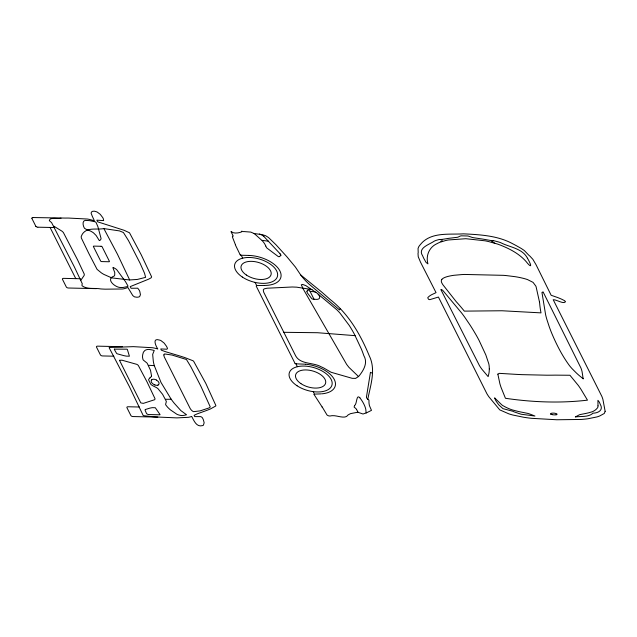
<?xml version="1.0" encoding="UTF-8"?>
<svg xmlns="http://www.w3.org/2000/svg" width="637" height="637" viewBox="0 0 637 637"><rect width="100%" height="100%" fill="white"/><g stroke="black" fill="none" stroke-linecap="round" stroke-linejoin="round"><path stroke-width="0.96" d="M366.171 412.983L365.749 409.113A55.013 29.398 16.1 0 0 363.95 404.264A64.186 34.302 16.1 0 0 359.849 397.783M151.534 375.902L150.507 370.264L147.211 363.297A6.274 3.352 16.1 0 0 146.637 362.74L143.413 360.152A4.594 2.452 16.1 0 1 143.014 359.61L142.545 357.429A52.123 27.853 16.1 0 1 142.68 354.801L143.413 352.165L144.878 350.493A9.236 4.937 16.1 0 1 146.924 349.625L147.824 349.466A5.614 2.994 16.1 0 1 149.408 349.466L151.71 349.864A32.726 17.486 16.1 0 1 152.49 350.047L154.234 350.454L152.665 354.411L153.35 361.553A104.691 55.945 16.1 0 0 154.329 365.686L160.978 382.391L171.146 399.176A104.683 55.937 16.1 0 0 174.339 403.356L180.9 410.634L186.53 414.759L185.16 415.093A32.726 17.486 16.1 0 1 184.547 415.244L182.596 415.547A5.614 2.994 16.1 0 1 180.972 415.475L179.897 415.268A9.236 4.937 16.1 0 1 176.919 414.289L170.294 409.782A52.123 27.853 16.1 0 1 167.475 407.083L165.739 404.869A4.594 2.452 16.1 0 1 165.604 404.336L166.273 401.836A6.274 3.352 16.1 0 0 166.297 401.302L162.594 394.319L157.912 388.602A8.249 4.411 16.1 0 0 156.376 387.559L154.449 386.587A15.344 8.193 16.1 0 1 151.518 384.907L151.28 384.724A3.615 1.927 16.1 0 1 150.81 384.318L148.612 379.947A3.615 1.927 16.1 0 1 148.676 379.556L148.716 379.469A15.009 8.018 16.1 0 1 150.061 377.813M366.968 412.609L371.482 410.355L369.675 406.223A24.333 13.003 16.1 0 1 369.301 405.036L369.03 403.301A62.41 33.347 16.1 0 1 368.982 401.015L368.895 400.028L367.788 399.311C370.495 385.21 376.125 369.779 369.309 355.916C360.438 334.457 348.63 313.866 329.99 299.358A375.4 200.599 16.1 0 0 320.857 291.348L300.688 274.937L295.401 267.046L286.841 256.711L275.98 244.759L268.543 237.561L265.613 235.722L262.125 234.607L254.139 233.556L250.827 232.099L244.186 231.581A10.598 5.661 16.1 0 0 243.374 231.589A4.141 2.214 16.1 0 0 242.801 231.637L241.988 231.215A1.839 0.987 16.1 0 0 241.63 231.215L241.391 231.645A6.752 3.607 16.1 0 0 241.527 231.9C239.695 232.816 233.516 234.129 231.247 231.565A2.118 1.131 16.1 0 0 230.968 231.589L233.253 236.136L232.553 236.303M354.682 405.506C357.054 403.938 356.29 393.674 359.857 397.783M354.554 405.753L354.108 406.987A0.844 0.454 16.1 0 0 354.22 407.178L354.347 407.298A5.757 3.074 16.1 0 0 354.705 407.584L354.984 407.799A7.333 3.918 16.1 0 1 356.569 409.424M340.086 308.889L339.545 309.932L308.738 283.839A68.215 36.452 16.1 0 1 303.347 278.242L300.688 274.937M307.01 291.181L307.281 290.798A9.141 4.881 16.1 0 1 307.982 290.09M80.955 280.121L84.132 275.471A9.483 5.064 16.1 0 0 84.251 274.945A10.033 5.359 16.1 0 0 84.227 274.045L77.491 259.713L63.389 232.561A10.033 5.359 16.1 0 0 62.299 231.462A9.483 5.064 16.1 0 0 61.845 231.096L53.874 226.191M358.504 376.539L348.877 367.286L346.647 364.396L303.204 288.975L301.317 284.787L302.71 284.452L305.911 285.663L315.856 292.407A5.184 2.771 16.1 0 1 316.931 293.06A8.018 4.284 16.1 0 1 318.174 294.183L336.623 309.598A85.31 45.585 16.1 0 1 339.871 312.958L349.211 325.396A225.426 120.457 16.1 0 1 351.664 329.377A212.145 113.362 16.1 0 1 354.419 334.274L361.275 348.845A223.507 119.43 16.1 0 1 362.238 351.242A240.874 128.714 16.1 0 1 363.807 355.597C368.019 362.612 363.838 369.858 359.443 375.496A40.457 21.618 16.1 0 1 358.504 376.539L355.597 378.386L352.205 378.33L331.447 372.374A8.289 4.427 16.1 0 1 329.393 371.275L323.644 367.947A40.967 21.889 16.1 0 0 321.159 366.816C312.807 361.983 299.462 364.921 295.042 354.626L263.67 292.16L263.272 289.851L264.14 288.903L267.086 288.219L292.264 286.992L296.675 287.168L312.034 289.564M99.73 240.595L100.606 239.679A7.222 3.854 16.1 0 0 101.028 238.357L97.923 226.748L96.052 222.44A2.843 1.521 16.1 0 0 95.152 221.787L89.53 220.625A28.108 15.017 16.1 0 0 87.373 220.513C81.831 219.152 82.523 225.092 84.458 228.245C86.616 229.957 89.658 230.315 91.975 231.876A10.112 5.407 16.1 0 1 93.535 232.903L96.147 235.499L99.165 240.38M151.614 379.867L151.98 379.588A3.679 1.967 16.1 0 1 152.426 379.389A3.241 1.736 16.1 0 1 155.452 379.58L156.535 380.082M158.677 384.652L158.318 384.931A3.679 1.967 16.1 0 1 157.872 385.13M150.037 377.805L151.017 376.889A8.249 4.411 16.1 0 0 151.534 375.902M279.571 256.512L280.622 255.644M279.301 256.727L278.377 256.631L267.468 248.462A4.069 2.174 16.1 0 1 266.449 247.482L265.812 246.113M366.594 412.784L363.01 414.01L357.954 412.274A1.067 0.573 16.1 0 0 357.564 412.243L350.477 413.652L347.993 414.982A3.782 2.022 16.1 0 0 347.794 415.308C345.087 419.393 336.742 415.197 332.482 415.698A0.94 0.502 16.1 0 0 332.195 415.642L330.794 415.881A4.276 2.285 16.1 0 1 330.125 415.985L329.321 415.977A1.951 1.043 16.1 0 1 328.708 415.85L327.951 415.555A3.734 1.999 16.1 0 1 327.442 415.276A2.851 1.521 16.1 0 1 326.988 414.942L323.875 409.758A53.269 28.466 16.1 0 0 322.131 406.987L314.097 394.574M440.947 241.933L445.287 240.635A50.331 26.897 16.1 0 1 448.321 239.974L465.854 238.708L485.076 240.81A50.307 26.881 16.1 0 1 488.858 241.63L497.043 243.907A32.224 17.215 16.1 0 1 500.085 244.998C509.68 248.748 519.091 253.661 526.027 261.457C529.952 266.561 532.62 267.978 528.917 260.844A117.741 62.92 16.1 0 0 527.468 258.232M556.133 414.759L555.488 414.838A8.01 4.276 16.1 0 1 553.107 414.783L552.359 414.671M321.709 393.833L321.996 393.809A25.584 13.672 16.1 0 0 334.25 379.397A25.584 13.672 16.1 0 0 306.708 364.34L305.394 364.205M320.929 393.881L315.243 394.088M527.468 258.232C522.444 248.279 509.616 247.299 500.626 242.649A45.904 24.532 16.1 0 0 498.397 241.901L494.137 240.786A8.703 4.65 16.1 0 0 493.372 240.714L491.629 241.399L494.742 243.199M61.048 218.18C57.903 219.192 50.02 216.779 49.296 220.426A5.47 2.922 16.1 0 0 49.71 220.999A4.865 2.596 16.1 0 0 50.204 221.485L51.151 222.225A5.534 2.954 16.1 0 1 51.597 222.624L74.394 266.983L82.253 283.672A5.534 2.954 16.1 0 1 82.205 284.054L81.99 284.771A4.865 2.596 16.1 0 0 81.974 285.241A5.47 2.922 16.1 0 0 82.133 285.814C87.07 289.66 94.857 287.749 100.861 288.951A131.063 70.038 16.1 0 0 105.32 289.174L122.511 288.991A24.007 12.828 16.1 0 0 124.733 288.545L127.926 287.542L132.807 295.6L134.439 296.85L136.732 297.224A7.103 3.798 16.1 0 0 137.918 297.153L138.914 296.938A4.316 2.301 16.1 0 0 139.67 296.531L140.451 294.7L139.814 291.515A33.228 17.756 16.1 0 0 139.232 290.201L137.735 288.195L131.063 288.274L130.227 286.61L148.66 279.157L151.073 277.859L151.638 276.864L141.247 254.84L129.51 232.792L124.119 230.299L97.772 221.859L96.856 220.163L103.64 220.593L103.258 218.563A33.697 18.003 16.1 0 0 102.732 217.599L100.288 214.366L97.27 212.105A4.316 2.301 16.1 0 0 96.083 211.667C93.424 210.377 89.475 211.532 91.8 214.964A61.423 32.821 16.1 0 0 92.301 216.277L94.395 220.768L90.112 219.59A24.007 12.828 16.1 0 0 87.38 219.032L68.406 218.053A128.069 68.438 16.1 0 0 65.261 218.077L33.228 217.543M439.849 239.488L439.737 239.488A8.703 4.65 16.1 0 0 439.028 239.528L435.804 240.475A45.84 24.493 16.1 0 0 434.283 241.136C429.418 244.568 417.315 247.889 422.649 255.843A117.439 62.752 16.1 0 0 423.82 258.447L426.065 262.436L427.937 263.893C425.564 255.74 429.258 246.973 437.221 243.565A32.169 17.191 16.1 0 1 439.227 242.586L442.189 241.033L441.863 239.926L439.849 239.488L440.533 239.472A17.342 9.268 16.1 0 0 442.85 239.289L448.209 238.429A61.256 32.734 16.1 0 1 450.096 238.174L457.446 237.282A7.158 3.83 16.1 0 0 458.385 236.964L459.285 236.51A15.845 8.464 16.1 0 1 460.129 236.112L460.4 236.024A5 2.675 16.1 0 1 461.284 235.825L467.606 235.969A4.881 2.612 16.1 0 1 468.529 236.168L471.046 237.02A19.683 10.518 16.1 0 0 471.555 237.211L471.722 237.267A7.158 3.83 16.1 0 0 473.012 237.641L480.362 238.732A74.386 39.749 16.1 0 1 481.978 238.971A61.184 32.694 16.1 0 1 483.626 239.241L489.988 240.364A17.342 9.268 16.1 0 0 492.536 240.659L493.253 240.706M103.871 228.595C97.055 229.957 88.025 227.122 83.065 233.15A46.397 24.787 16.1 0 0 82.109 234.543L81.194 236.622L81.313 237.943L88.917 253.645L97.087 269.363L101.371 272.883A46.397 24.787 16.1 0 0 103.751 274.348L111.714 277.883L129.478 279.962L137.369 279.436L145.61 277.35L144.543 273.289L140.06 263.169L128.547 240.706L123.419 232.513L119.485 230.905L103.871 228.595L117.487 254.298L129.677 279.969M264.196 285.44L256.687 285.567L255.103 282.406M154.608 416.909L176.863 417.888L188.377 417.323A21.491 11.482 16.1 0 0 190.941 416.678L191.673 416.423C193.951 420.531 196.387 427.347 202.439 425.627A3.519 1.879 16.1 0 0 203.402 425.19L204.158 422.761L203.322 419.656A32.845 17.549 16.1 0 0 202.16 417.458L200.83 416.63L194.723 416.59L194.102 415.348L195.87 414.472A49.36 26.372 16.1 0 1 197.51 413.747L205.249 410.961A151.98 81.21 16.1 0 0 210.505 408.906L215.72 406.024A3.981 2.126 16.1 0 0 215.816 405.411L205.815 383.418L193.696 361.37A3.981 2.126 16.1 0 0 192.979 360.741L184.714 357.548A151.98 81.21 16.1 0 0 177.245 355.207L166.496 351.998A49.36 26.372 16.1 0 1 164.083 351.178L161.384 350.199L160.763 348.957L166.974 349.203L167.483 348.415A32.853 17.557 16.1 0 0 166.448 346.217L164.147 343.08L160.906 340.564A3.519 1.879 16.1 0 0 159.473 340.07C152.132 337.65 155.587 345.684 157.801 348.988L157.307 348.837A21.769 11.633 16.1 0 0 152.458 347.722L133.332 346.647L109.277 347.499A0.963 0.518 16.1 0 0 109.134 347.698L129.295 386.444L143.19 415.499A0.948 0.51 16.1 0 0 143.436 415.658L154.019 416.869M283.831 332.307L317.521 332.721L355.143 335.659M254.139 233.556A23.203 12.398 16.1 0 1 254.792 234.05L261.775 240.3L268.671 241.248M264.371 285.44L264.729 285.44A25.719 13.743 16.1 0 0 280.559 272.445L279.898 270.892A25.727 13.743 16.1 0 0 249.433 255.445L249.258 255.437M296.062 363.854L295.066 363.464M37.997 227.194L54.575 227.552M307.01 291.181A3.002 1.6 16.1 0 0 306.915 291.818L307.185 292.51A22.884 12.23 16.1 0 0 307.775 293.482L311.788 298.697A1.792 0.956 16.1 0 0 312.727 299.103C314.885 299.167 319.917 300.457 319.742 297.065A11.02 5.884 16.1 0 0 318.174 294.183M296.436 363.862L305.155 364.189M295.934 363.854L297.368 366.721M241.073 255.254L249.083 255.429M80.286 278.743L63.581 278.361A1.744 0.932 16.1 0 0 62.474 279.34L66.296 286.953A1.744 0.932 16.1 0 0 68.422 288.012L96.442 288.649M122.487 346.719L97.62 346.154A1.744 0.932 16.1 0 0 96.513 347.133L100.415 354.889A1.744 0.932 16.1 0 0 102.541 355.94L113.864 356.202M139.384 407.019L128.061 406.756A1.744 0.932 16.1 0 0 126.954 407.736L130.848 415.499A1.744 0.932 16.1 0 0 132.974 416.55L157.841 417.116M310.092 291.428L313.675 291.69A4.403 2.357 16.1 0 1 315.864 292.399M240.921 255.238L240.181 254.832M154.847 384.931L153.764 384.437A6.028 3.217 16.1 0 1 151.686 379.899M259.339 234.01L260.931 234.679A9.149 4.889 16.1 0 1 263.814 236.335M113.243 267.5L115.074 268.48A7.222 3.854 16.1 0 1 116.842 269.849L125.465 281.586L127.926 285.909A2.843 1.521 16.1 0 1 127.671 286.539L123.1 287.462A28.1 15.017 16.1 0 1 121.006 287.478C115.759 288.059 104.834 279.062 114.166 276.06A10.112 5.407 16.1 0 0 114.716 275.08L114.756 272.548L112.884 267.691M367.788 399.311L366.625 397.934A9.006 4.809 16.1 0 1 366.458 396.962L370.447 372.342A13.09 6.991 16.1 0 1 372.541 373.314M550.782 414.122L550.599 413.708A1.218 0.653 16.1 0 1 550.758 413.548A2.405 1.29 16.1 0 1 551.172 413.357A4.292 2.293 16.1 0 1 551.642 413.246L552.287 413.158A8.01 4.276 16.1 0 1 554.668 413.214L556.778 413.747L557.017 414.456A3.344 1.792 16.1 0 1 556.125 414.743M263.774 236.351L280.192 253.892M322.457 407.465L322.131 406.987M356.529 409.424L356.696 409.702A31.404 16.785 16.1 0 1 357.046 410.339L358.034 412.29M314.033 299.279L309.494 290.233L308.682 289.859A2.341 1.25 16.1 0 0 308.013 290.106M313.253 391.644L314.487 394.104L314.049 394.502M241.224 255.254L242.689 258.168M256.178 286.037L294.987 363.313M240.141 254.744L235.372 244.934M50.092 227.465L75.787 278.64M31.985 218.634L35.744 226.119A1.911 1.019 16.1 0 0 35.919 226.382M265.78 246.033L265.438 245.301A27.789 14.85 16.1 0 0 262.125 240.595M235.332 244.473L232.354 236.829M539.443 301.795L536.123 286.881A38.3 20.464 16.1 0 0 535.844 286.124L533.058 282.374L527.555 279.603A26.244 14.022 16.1 0 0 523.503 278.385L520.676 277.716A54.073 28.896 16.1 0 0 515.014 276.665L506.606 275.622A88.217 47.138 16.1 0 0 503.445 275.335L464.612 274.451A88.217 47.138 16.1 0 0 461.658 274.595L454.125 275.272A53.508 28.593 16.1 0 0 448.87 276.211L447.564 276.538A26.491 14.157 16.1 0 0 444.268 277.7L443.79 277.939A12.915 6.896 16.1 0 0 441.887 279.372M539.467 301.938L539.698 303.73A33.427 17.86 16.1 0 1 539.73 304.199A253.693 135.562 16.1 0 0 541.004 312.878L502.036 310.76L464.325 311.127A253.709 135.57 16.1 0 0 456.801 302.304A35.178 18.799 16.1 0 1 456.227 301.675L442.898 284.755A41.294 22.064 16.1 0 1 442.556 284.221L441.807 282.876A10.128 5.415 16.1 0 1 441.839 279.356M280.049 253.932A3.432 1.839 16.1 0 1 280.933 255.612M171.146 399.176A46.326 24.755 16.1 0 1 165.58 399.272M148.532 365.335A46.366 24.771 16.1 0 1 154.329 365.686M552.343 414.623A2.62 1.401 16.1 0 1 550.742 414.154M156.471 380.122A6.028 3.217 16.1 0 1 158.613 384.621M157.888 385.146A3.241 1.736 16.1 0 1 154.847 384.939M37.782 227.186A1.784 0.956 16.1 0 1 35.879 226.366M31.914 218.499A1.744 0.932 16.1 0 1 33.005 217.543M163.9 354.92L163.932 355.51A15.431 8.241 16.1 0 0 164.378 357.126L190.129 408.405A15.304 8.177 16.1 0 0 191.61 410.363L192.892 411.375A2.078 1.107 16.1 0 0 193.664 411.661L200.122 410.873L209 407.951L210.29 406.971L200.894 386.277L190.917 366.88L186.458 359.515L172.094 355.064L164.68 353.949A2.078 1.107 16.1 0 0 164.187 354.212L163.9 354.92M598 405.873L597.912 406.947A9.627 5.144 16.1 0 1 597.538 407.839L596.121 409.36A39.271 20.981 16.1 0 1 594.934 410.284L593.381 411.255A15.607 8.337 16.1 0 1 592.203 411.765L588.843 412.744A97.071 51.868 16.1 0 1 585.865 413.437L580.164 414.552A10.168 5.438 16.1 0 0 579.359 414.806L575.33 416.956C580.92 416.104 587.816 417.354 592.529 413.612A8.862 4.738 16.1 0 0 592.864 413.182C598.39 413.142 603.876 410.029 600.11 404.017A31.842 17.016 16.1 0 0 599.194 401.963L597.928 400.315L598 405.873M605.15 411.327L604.306 413.445L599.863 415.897A43.595 23.298 16.1 0 1 596.917 416.94L587.951 418.756A97.461 52.083 16.1 0 1 581.079 419.449L556.778 419.759L531.592 418.318A97.445 52.067 16.1 0 1 523.861 417.291L512.849 415.029A43.499 23.243 16.1 0 1 508.772 413.819L499.758 409.87L488.874 396.779A83.837 44.797 16.1 0 1 486.923 393.77L438.431 297.057L429.784 299.661L428.51 299.286L427.817 297.901A2.795 1.497 16.1 0 1 427.921 297.447L429.33 296.173A43.539 23.266 16.1 0 1 430.851 295.162A41.238 22.04 16.1 0 1 431.743 294.652L436.042 292.638L420.492 262.118L418.238 256.735L418.007 253.486A18.863 10.081 16.1 0 0 418.198 252.467L418.055 248.47L418.78 246.662A58.301 31.157 16.1 0 1 419.64 245.452L421.439 243.35A123.339 65.906 16.1 0 1 423 241.757C433.678 232.123 450.216 234.711 463.41 233.843C480.099 234.655 497.816 235.594 512.793 243.804A123.339 65.906 16.1 0 1 516.01 245.508L519.983 247.737A60.419 32.288 16.1 0 1 521.647 248.733L523.893 250.237A9.149 4.889 16.1 0 1 524.681 250.906L528.599 254.983A18.863 10.081 16.1 0 0 529.825 256.034L532.89 259.347L536.059 264.753L551.148 295.265L557.598 297.519A41.238 22.04 16.1 0 1 559.716 298.371A43.539 23.266 16.1 0 1 561.603 299.183L564.342 300.56A2.795 1.497 16.1 0 1 564.915 301.03L565.067 301.205A5.295 2.827 16.1 0 1 565.473 301.827C563.562 304.438 556.475 299.509 553.195 299.677L601.854 396.397A83.614 44.678 16.1 0 1 602.905 399.375L605.15 411.327M494.758 398.021L495.307 399.598A31.555 16.857 16.1 0 0 496.446 401.652L498.046 403.874A65.539 35.019 16.1 0 0 499.074 405.156L502.999 408.667L513.175 411.359A8.862 4.738 16.1 0 0 513.955 411.821L521.13 414.233L534.945 416.033L530.454 414.273A22.168 11.848 16.1 0 0 529.315 413.867L528.646 413.652A10.168 5.438 16.1 0 0 527.555 413.349L521.544 412.147A95.924 51.263 16.1 0 1 516.846 411.104L512.419 409.949A15.607 8.337 16.1 0 1 510.691 409.368L508.111 408.301A39.271 20.981 16.1 0 1 505.961 407.306L502.959 405.681A9.643 5.152 16.1 0 1 501.685 404.758L494.758 398.021M119.501 360.311L140.817 402.91L143.341 403.372L154.608 399.725A3.543 1.895 16.1 0 0 154.887 399.327L154.942 399.168A4.754 2.54 16.1 0 0 154.966 398.595L147.123 382.073L138.364 365.542A4.754 2.54 16.1 0 0 137.751 364.945L137.536 364.786A3.543 1.895 16.1 0 0 136.851 364.364L121.97 360.192L119.501 360.311M489.304 368.903L489.232 370.758A100.089 53.484 16.1 0 1 488.921 373.346L488.149 376.618L482.018 369.372A73.343 39.191 16.1 0 1 479.454 365.638L440.868 289.572A22.534 12.039 16.1 0 1 442.564 290.138L461.538 312.878A235.897 126.054 16.1 0 1 464.954 317.513L469.788 324.647A393.244 210.13 16.1 0 1 473.57 330.675L475.958 334.72A268.838 143.651 16.1 0 1 479.088 340.445L485.832 354.944L488.81 363.838A72.69 38.841 16.1 0 1 489.24 366.968L489.304 368.903M497.855 374.142L499.878 383.681A170.812 91.274 16.1 0 0 501.096 387.519L505.444 398.284C532.492 402.258 560.305 403.356 587.481 400.155L580.992 389.342A171.401 91.585 16.1 0 0 578.34 385.473L569.94 375.257L555.106 375.137A318.5 170.19 16.1 0 1 546.514 375.201L522.014 374.644A318.5 170.19 16.1 0 1 513.151 374.182L499.344 373.354L497.855 374.142M114.349 349.156L114.485 349.665A24.166 12.915 16.1 0 0 114.716 350.151L116.571 353.344A2.253 1.202 16.1 0 0 117.208 353.798L123.666 355.597A89.706 47.934 16.1 0 0 126.389 356.131L129.415 356.194L127.344 349.442A0.804 0.43 16.1 0 0 126.867 349.18L114.349 349.156M145.395 409.495L145.244 409.631A2.253 1.202 16.1 0 0 145.061 410.069L146.399 413.246A24.158 12.907 16.1 0 0 146.653 413.732L148.134 414.536L159.823 414.798A0.804 0.43 16.1 0 0 160.038 414.552L155.301 407.736L152.267 407.664A89.65 47.902 16.1 0 0 150.029 408.086L145.395 409.495M101.124 246.28L93.91 246.113A0.804 0.43 16.1 0 0 93.4 246.567L100.702 261.098A0.804 0.43 16.1 0 0 101.681 261.584L108.895 261.751A0.804 0.43 16.1 0 0 109.405 261.297L102.103 246.758A0.804 0.43 16.1 0 0 101.124 246.28M583.166 378.784L579.049 375.4A100.487 53.699 16.1 0 1 576.103 372.733L572.249 368.863A72.69 38.841 16.1 0 1 569.502 365.678C562.017 355.502 556.252 344.091 551.403 332.45A391.763 209.342 16.1 0 1 549.15 326.462L546.841 319.376A235.427 125.8 16.1 0 1 545.63 314.797L541.944 292.407A22.844 12.207 16.1 0 1 543.098 291.905L580.912 367.955A73.462 39.255 16.1 0 1 582.075 371.658L583.166 378.784M242.299 277.023A22.184 11.856 16.1 0 0 277.334 276.761A22.184 11.856 16.1 0 0 248.605 257.475A22.184 11.856 16.1 0 0 242.299 277.023M297.081 385.783A22.184 11.856 16.1 0 0 331.925 385.178A22.184 11.856 16.1 0 0 302.83 366.068A22.184 11.856 16.1 0 0 297.081 385.783M300.903 383.617A15.567 8.321 16.1 0 0 325.515 383.49A15.567 8.321 16.1 0 0 305.418 369.93A15.567 8.321 16.1 0 0 300.903 383.617M246.368 275.025A15.567 8.321 16.1 0 0 270.988 274.897A15.567 8.321 16.1 0 0 250.882 261.337A15.567 8.321 16.1 0 0 246.368 275.025"/></g></svg>
